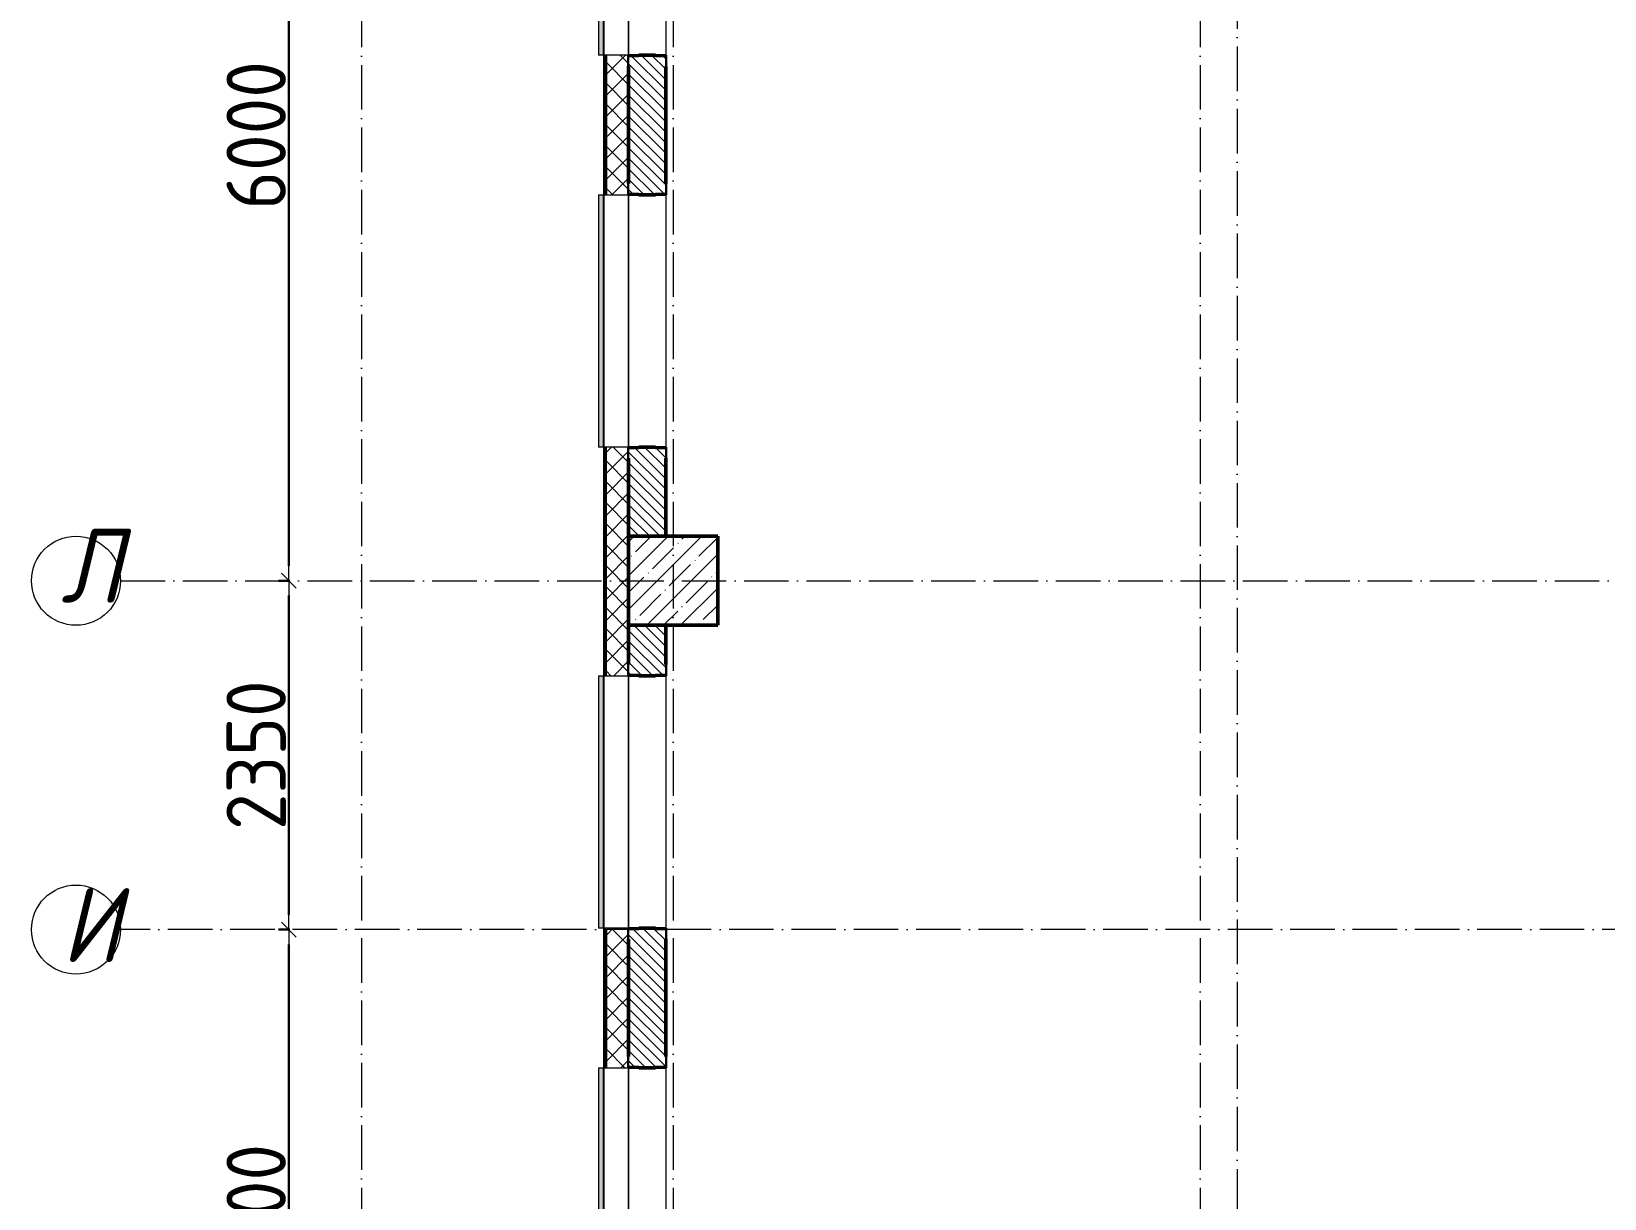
# Model space of a CAD drawing. Header units: millimetres. Extents: x -213536 to 1564669, y -45299 to 942238.
# Drawn here: x 51135 to 61733, y 473535 to 481397 of the extents above; entities that cross this region are included whole.
import ezdxf

# ---------------------------------------------------------------- set-up
doc = ezdxf.new("R2010")
doc.units = ezdxf.units.MM
doc.linetypes.add('50_200_ШТРИХ_1Т_ш5_п1_п1_', pattern=[700, 500, -100, 0, -100])
for name, color, linetype, lineweight in [('3.1) ЖБ окна 1.2 м', 102, 'Continuous', 30), ('A-____-____-DIMS', 7, 'Continuous', 9), ('A-GENM-____-MCUT', 7, 'Continuous', 25), ('A-GENM-____-OTLN-1', 7, 'Continuous', 25), ('A-GLAZ-____-OTLN', 7, 'Continuous', 9), ('A-WALL-____-MCUT-2', 7, 'Continuous', 50), ('A-WALL-____-MCUT-3', 7, 'Continuous', 9), ('A-WALL-____-OTLN', 7, 'Continuous', 9), ('A-WALL-____-PATT-1', 7, 'Continuous', 9), ('A-WALL-FNSH-MCUT-1', 7, 'Continuous', 9), ('S-COLS-____-MCUT', 7, 'Continuous', 50), ('S-COLS-____-OTLN', 7, 'Continuous', 9), ('S-GRID-____-IDEN', 7, 'Continuous', 9), ('S-GRID-____-OTLN-1', 7, '50_200_ШТРИХ_1Т_ш5_п1_п1_', 9)]:
    doc.layers.add(name, color=color, linetype=linetype, lineweight=lineweight)
doc.layers.add('A-GLAZ-____-OTLN-1', color=7, linetype='Continuous', lineweight=9, true_color=0xc0c0c0)
doc.styles.add('ISOCPEUR_I', font='isocpeui.ttf', dxfattribs={"width": 0.9, "height": 2.5})
doc.styles.add('СПДС', font='isocpeur.ttf', dxfattribs={"width": 0.9})
doc.dimstyles.new('Размера А3', dxfattribs={"dimtxt": 200, "dimasz": 100, "dimexe": 70, "dimexo": 100, "dimgap": 20, "dimtad": 1, "dimdec": 0, "dimrnd": 10, "dimzin": 0, "dimdsep": 46, "dimtxsty": 'СПДС', "dimblk": 'ARROWHEAD_6', "dimcen": 1, "dimclrd": 256, "dimclre": 256, "dimclrt": 256, "dimazin": 0, "dimtfac": 1, "dimtdec": 0, "dimtmove": 2, "dimatfit": 3, "dimfxl": 1, "dimtolj": 1, "dimtzin": 0, "dimarcsym": 0})
pattern_1 = [(135, (-15591.663, 459015.94), (-35.35534, -35.35534), [])]

# ---------------------------------------------------------------- blocks, each defined once
blk = doc.blocks.new('BSC_Колонна _Прямоугольная - 600х600-V12-АР1_План отверстий 2 этажа в осях 1-64_А-ГГ')
at = {"layer": 'S-COLS-____-OTLN'}
h = blk.add_hatch(dxfattribs=at)
h.set_pattern_fill('FP_40', color=256, style=0, pattern_type=2)
h.set_pattern_definition([(45, (-71050, -18681.04), (-114.04925, 114.04925), []), (45, (-70935.95, -18681.04), (-114.04925, 114.04925), [201.613, -40.323, 3.353, -36.97])])
h.paths.add_polyline_path([(-300, -300), (300, -300), (300, 300), (-300, 300)], flags=0)
at = {"layer": 'S-COLS-____-MCUT'}
for p, q in [((300, 300), (-300, 300)), ((-300, 300), (-300, -300)), ((300, -300), (300, 300)), ((-300, -300), (300, -300))]:
    blk.add_line(p, q, dxfattribs=at)
blk = doc.blocks.new('Фахверк_СКБ_Уголок - 250_2700-27497298-АР1_План отверстий 2 этажа в осях 1-64_А-ГГ')
at = {"layer": 'A-GENM-____-MCUT'}
for p, q in [((200, 181), (125, 181)), ((125, 181), (125, 106)), ((125, 106), (131, 106)), ((131, 106), (131, 175)), ((131, 175), (200, 175)), ((200, 175), (200, 181)), ((131, -6), (125, -6)), ((125, -6), (125, -81)), ((125, -81), (200, -81)), ((131, -75), (131, -6)), ((200, -75), (131, -75)), ((200, -81), (200, -75))]:
    blk.add_line(p, q, dxfattribs=at)
blk = doc.blocks.new('Отлив_СКБ - Отлив витража_СФТК-31883956-АР1_План отверстий 2 этажа в осях 1-64_А-ГГ')
at = {"layer": 'A-GLAZ-____-OTLN-1'}
for points in [[(0, 3), (0, 2), (1700, 3), (1700, 37), (0, 37)], [(0, 2), (0, 0), (1700, 0), (1700, 2)]]:
    blk.add_hatch(color=256, dxfattribs=at).paths.add_polyline_path(points, flags=0)
at = {"layer": 'A-GLAZ-____-OTLN'}
for p, q in [((0, 3), (0, 37)), ((1700, 37), (0, 37)), ((0, 2), (1700, 2)), ((1700, 37), (1700, 3)), ((1700, 0), (0, 0))]:
    blk.add_line(p, q, dxfattribs=at)
blk = doc.blocks.new('Ось сетки - Круг_Ø6_00__ISO-2_5_0_9K_-25732049-АР1_План отверстий 2 этажа в осях 1-64_А-ГГ')
at = {"layer": 'S-GRID-____-IDEN'}
blk.add_circle((0, 0), 3, dxfattribs=at)
blk = doc.blocks.new('ARROWHEAD_6')
at = {"color": 0, "linetype": 'Continuous'}
for p, q in [((0, 0), (-1, 0)), ((-0.5, -0.5), (0.5, 0.5))]:
    blk.add_line(p, q, dxfattribs=at)
blk = doc.blocks.new('*D5501')
at = {"layer": 'A-____-____-DIMS', "lineweight": -2, "transparency": 16777216}
for p, q in [((52875, 483697), (52799, 483697)), ((52869, 483597), (52869, 477797)), ((52875, 477697), (52799, 477697))]:
    blk.add_line(p, q, dxfattribs=at)
at = {"layer": 'Defpoints', "color": 0, "lineweight": 30, "transparency": 16777216}
for p in [(52975, 483697), (52869, 477697), (52975, 477697)]:
    blk.add_point(p, dxfattribs=at)
at = {"layer": 'A-____-____-DIMS', "lineweight": -2, "transparency": 16777216, "xscale": 100, "yscale": 100, "zscale": 100}
for p, rotation in [((52869, 483697), 90), ((52869, 477697), 270)]:
    blk.add_blockref('ARROWHEAD_6', p, dxfattribs=dict(at, rotation=rotation))
at = {"layer": 'A-____-____-DIMS', "transparency": 16777216, "insert": (52649, 480697), "char_height": 400, "attachment_point": 5, "rotation": 90, "style": 'СПДС'}
blk.add_mtext('\\A1;6000', dxfattribs=at)
blk = doc.blocks.new('*D5502')
at = {"layer": 'A-____-____-DIMS', "lineweight": -2, "transparency": 16777216}
for p, q in [((52875, 477697), (52799, 477697)), ((52869, 477597), (52869, 475447)), ((52875, 475347), (52799, 475347))]:
    blk.add_line(p, q, dxfattribs=at)
at = {"layer": 'Defpoints', "color": 0, "lineweight": 30, "transparency": 16777216}
for p in [(52975, 477697), (52869, 475347), (52975, 475347)]:
    blk.add_point(p, dxfattribs=at)
at = {"layer": 'A-____-____-DIMS', "lineweight": -2, "transparency": 16777216, "xscale": 100, "yscale": 100, "zscale": 100}
for p, rotation in [((52869, 477697), 90), ((52869, 475347), 270)]:
    blk.add_blockref('ARROWHEAD_6', p, dxfattribs=dict(at, rotation=rotation))
at = {"layer": 'A-____-____-DIMS', "transparency": 16777216, "insert": (52649, 476522), "char_height": 400, "attachment_point": 5, "rotation": 90, "style": 'СПДС'}
blk.add_mtext('\\A1;2350', dxfattribs=at)
blk = doc.blocks.new('*D5503')
at = {"layer": 'A-____-____-DIMS', "lineweight": -2, "transparency": 16777216}
for p, q in [((52875, 475347), (52799, 475347)), ((52869, 475247), (52869, 471547)), ((52875, 471447), (52799, 471447))]:
    blk.add_line(p, q, dxfattribs=at)
at = {"layer": 'Defpoints', "color": 0, "lineweight": 30, "transparency": 16777216}
for p in [(52975, 475347), (52869, 471447), (52975, 471447)]:
    blk.add_point(p, dxfattribs=at)
at = {"layer": 'A-____-____-DIMS', "lineweight": -2, "transparency": 16777216, "xscale": 100, "yscale": 100, "zscale": 100}
for p, rotation in [((52869, 475347), 90), ((52869, 471447), 270)]:
    blk.add_blockref('ARROWHEAD_6', p, dxfattribs=dict(at, rotation=rotation))
at = {"layer": 'A-____-____-DIMS', "transparency": 16777216, "insert": (52649, 473397), "char_height": 400, "attachment_point": 5, "rotation": 90, "style": 'СПДС'}
blk.add_mtext('\\A1;3900', dxfattribs=at)
blk = doc.blocks.new('2этаж')
at = {"layer": 'S-GRID-____-OTLN-1', "color": 251, "ltscale": 0.6, "true_color": 0x636466}
for p, q in [((53358.3, 508896.9), (53358.3, 454533.3)), ((55458.3, 508896.9), (55458.3, 454750.2)), ((59008.3, 508896.9), (59008.3, 470347)), ((59258.3, 508602.1), (59258.3, 470347)), ((51735.1, 477697), (74727.1, 477697)), ((88482.7, 475347), (51735.1, 475347))]:
    blk.add_line(p, q, dxfattribs=at)
at = {"layer": 'S-GRID-____-IDEN', "char_height": 500, "width": 223.671, "attachment_point": 1, "style": 'ISOCPEUR_I'}
for s, insert in [('\\fISOCPEUR|b0|i1|c204|p34|;\\W.9;Л', (51332.6, 478049.4)), ('\\fISOCPEUR|b0|i1|c204|p34|;\\W.9;И', (51337.7, 475628.9))]:
    blk.add_mtext(s, dxfattribs=dict(at, insert=insert))
at = {"layer": 'A-____-____-DIMS'}
for base, p1, p2, picture, middle in [((52868.7, 477697), (52974.8, 483697), (52974.8, 477697), '*D5501', (52648.7, 480697)), ((52868.7, 475347), (52974.8, 477697), (52974.8, 475347), '*D5502', (52648.7, 476522)), ((52868.7, 471447), (52974.8, 475347), (52974.8, 471447), '*D5503', (52648.7, 473397))]:
    dim = blk.add_linear_dim(base=base, p1=p1, p2=p2, angle=90, dimstyle='Размера А3', override={"dimtxt": 400}, dxfattribs=at)
    dim.commit()
    dim.dimension.update_dxf_attribs({"geometry": picture, "text_midpoint": middle})

msp = doc.modelspace()

# ---------------------------------------------------------------- hatches: boundary and pattern name
at = {"layer": 'A-WALL-____-PATT-1'}
h = msp.add_hatch(dxfattribs=at)
h.set_pattern_fill('FP_1', color=256, style=0, pattern_type=2)
h.set_pattern_definition([(45, (-15591.66, 459015.94), (-70.71068, 70.71068), []), (135, (-15591.66, 459015.94), (-70.71068, -70.71068), [])])
h.paths.add_polyline_path([(55008.3, 471347), (55158.3, 471347), (55158.3, 472642), (55152.3, 472642), (55152.3, 472717), (55008.3, 472717)], flags=0)
h.paths.add_polyline_path([(55152.3, 474417), (55152.3, 474492), (55158.3, 474492), (55158.3, 475282), (55152.3, 475282), (55152.3, 475357), (55008.3, 475357), (55008.3, 474417), (55093.2, 474417)], flags=0)
h.paths.add_polyline_path([(55093.2, 477057), (55152.3, 477057), (55152.3, 477132), (55158.3, 477132), (55158.3, 478522), (55152.3, 478522), (55152.3, 478597), (55008.3, 478597), (55008.3, 477057)], flags=0)
h.paths.add_polyline_path([(55152.3, 480297), (55152.3, 480372), (55158.3, 480372), (55158.3, 481162), (55152.3, 481162), (55152.3, 481237), (55008.3, 481237), (55008.3, 480297), (55093.2, 480297)], flags=0)
h.paths.add_polyline_path([(55093.2, 482937), (55152.3, 482937), (55152.3, 483012), (55158.3, 483012), (55158.3, 484402), (55152.3, 484402), (55152.3, 484477), (55008.3, 484477), (55008.3, 482937)], flags=0)
h.paths.add_polyline_path([(55093.2, 486177), (55152.3, 486177), (55152.3, 486252), (55158.3, 486252), (55158.3, 487042), (55152.3, 487042), (55152.3, 487117), (55008.3, 487117), (55008.3, 486177)], flags=0)
h.paths.add_polyline_path([(55152.3, 488817), (55152.3, 488892), (55158.3, 488892), (55158.3, 490282), (55152.3, 490282), (55152.3, 490357), (55008.3, 490357), (55008.3, 488817), (55093.2, 488817)], flags=0)
h.paths.add_polyline_path([(55152.3, 492057), (55152.3, 492132), (55158.3, 492132), (55158.3, 492922), (55152.3, 492922), (55152.3, 492997), (55008.3, 492997), (55008.3, 492057), (55093.2, 492057)], flags=0)
h.paths.add_polyline_path([(55093.2, 494697), (55152.3, 494697), (55152.3, 494772), (55158.3, 494772), (55158.3, 496162), (55152.3, 496162), (55152.3, 496237), (55008.3, 496237), (55008.3, 494697)], flags=0)
h.paths.add_polyline_path([(55093.2, 497937), (55152.3, 497937), (55152.3, 498012), (55158.3, 498012), (55158.3, 498802), (55152.3, 498802), (55152.3, 498877), (55008.3, 498877), (55008.3, 497937)], flags=0)
h.paths.add_polyline_path([(55152.3, 500577), (55152.3, 500652), (55158.3, 500652), (55158.3, 502097), (55008.3, 502097), (55008.3, 500577), (55093.2, 500577)], flags=0)
h = msp.add_hatch(dxfattribs=at)
h.set_pattern_fill('FP_6', color=256, style=0, pattern_type=2)
h.set_pattern_definition(pattern_1)
h.paths.add_polyline_path([(55408.3, 477997), (55408.3, 478591), (55339.3, 478591), (55339.3, 478597), (55227.3, 478597), (55227.3, 478591), (55158.3, 478591), (55158.3, 477997), (55227.3, 477997)], flags=0)
h.paths.add_polyline_path([(55339.3, 480297), (55339.3, 480303), (55408.3, 480303), (55408.3, 481231), (55339.3, 481231), (55339.3, 481237), (55227.3, 481237), (55227.3, 481231), (55158.3, 481231), (55158.3, 480303), (55227.3, 480303), (55227.3, 480297)], flags=0)
h.paths.add_polyline_path([(55339.3, 482937), (55339.3, 482943), (55408.3, 482943), (55408.3, 483397), (55158.3, 483397), (55158.3, 482943), (55227.3, 482943), (55227.3, 482937)], flags=0)
h = msp.add_hatch(dxfattribs=at)
h.set_pattern_fill('FP_6', color=256, style=0, pattern_type=2)
h.set_pattern_definition(pattern_1)
h.paths.add_polyline_path([(55227.3, 471947), (55408.3, 471947), (55408.3, 472711), (55339.3, 472711), (55339.3, 472717), (55227.3, 472717), (55227.3, 472711), (55158.3, 472711), (55158.3, 471947)], flags=0)
h.paths.add_polyline_path([(55227.3, 474417), (55339.3, 474417), (55339.3, 474423), (55408.3, 474423), (55408.3, 475351), (55339.3, 475351), (55339.3, 475357), (55227.3, 475357), (55227.3, 475351), (55158.3, 475351), (55158.3, 474423), (55227.3, 474423)], flags=0)
h.paths.add_polyline_path([(55339.3, 477057), (55339.3, 477063), (55408.3, 477063), (55408.3, 477397), (55158.3, 477397), (55158.3, 477063), (55227.3, 477063), (55227.3, 477057)], flags=0)

# ---------------------------------------------------------------- linework, layer by layer
at = {"layer": 'A-WALL-____-MCUT-2'}
for p, q in [((55158.3, 480372), (55158.3, 481162)), ((55158.3, 481162), (55158.3, 480372)), ((55339.3, 481237), (55227.3, 481237)), ((55408.3, 480372), (55408.3, 481162)), ((55227.3, 480297), (55339.3, 480297)), ((55158.3, 477997), (55158.3, 478522)), ((55158.3, 478522), (55158.3, 477997)), ((55339.3, 478597), (55227.3, 478597)), ((55408.3, 477997), (55408.3, 478522)), ((55158.3, 477132), (55158.3, 477397)), ((55158.3, 477397), (55158.3, 477132)), ((55408.3, 477132), (55408.3, 477397)), ((55227.3, 477057), (55339.3, 477057)), ((55339.3, 475357), (55227.3, 475357)), ((55158.3, 474492), (55158.3, 475282)), ((55158.3, 475282), (55158.3, 474492)), ((55408.3, 474492), (55408.3, 475282)), ((55227.3, 474417), (55339.3, 474417))]:
    msp.add_line(p, q, dxfattribs=at)
at = {"layer": 'A-WALL-____-MCUT-3'}
for p, q in [((54996.3, 481237), (54996.3, 480297)), ((55001.3, 481237), (55001.3, 480297)), ((55152.3, 481237), (55008.3, 481237)), ((55008.3, 481237), (55008.3, 480297)), ((55008.3, 480297), (55152.3, 480297)), ((54996.3, 478597), (54996.3, 477057)), ((55001.3, 478597), (55001.3, 477057)), ((55152.3, 478597), (55008.3, 478597)), ((55008.3, 478597), (55008.3, 478597)), ((55008.3, 477057), (55008.3, 478597)), ((55008.3, 477057), (55152.3, 477057)), ((54996.3, 475357), (54996.3, 474417)), ((55001.3, 475357), (55001.3, 474417)), ((55152.3, 475357), (55008.3, 475357)), ((55008.3, 475357), (55008.3, 474417)), ((55008.3, 474417), (55152.3, 474417))]:
    msp.add_line(p, q, dxfattribs=at)
at = {"layer": 'A-WALL-____-OTLN'}
for p, q in [((55158.3, 482937), (55158.3, 481237)), ((55158.3, 481237), (55158.3, 482937)), ((55408.3, 482937), (55408.3, 481237)), ((55158.3, 480297), (55158.3, 478597)), ((55158.3, 478597), (55158.3, 480297)), ((55408.3, 480297), (55408.3, 478597)), ((55158.3, 477057), (55158.3, 475357)), ((55158.3, 475357), (55158.3, 477057)), ((55408.3, 477057), (55408.3, 475357)), ((55158.3, 474417), (55158.3, 472717)), ((55158.3, 472717), (55158.3, 474417)), ((55408.3, 474417), (55408.3, 472717))]:
    msp.add_line(p, q, dxfattribs=at)
at = {"layer": 'A-WALL-FNSH-MCUT-1'}
for p, q in [((55008.3, 481237), (54988.3, 481237)), ((54988.3, 481237), (54988.3, 480297)), ((54988.3, 480297), (55008.3, 480297)), ((55008.3, 478597), (54988.3, 478597)), ((54988.3, 478597), (54988.3, 477057)), ((54988.3, 477057), (55008.3, 477057)), ((55008.3, 475357), (54988.3, 475357)), ((54988.3, 475357), (54988.3, 474417)), ((54988.3, 474417), (55008.3, 474417))]:
    msp.add_line(p, q, dxfattribs=at)

# ---------------------------------------------------------------- block references
at = {"layer": '3.1) ЖБ окна 1.2 м'}
msp.add_blockref('2этаж', (0, 0), dxfattribs=at)
at = {"layer": 'A-GENM-____-OTLN-1'}
for p, rotation in [((55233.3, 481362), 269.9999999999999), ((55333.3, 480172), 89.99999999999991), ((55233.3, 478722), 269.9999999999999), ((55333.3, 476932), 89.99999999999991), ((55233.3, 475482), 269.9999999999999), ((55333.3, 474292), 89.99999999999991)]:
    msp.add_blockref('Фахверк_СКБ_Уголок - 250_2700-27497298-АР1_План отверстий 2 этажа в осях 1-64_А-ГГ', p, dxfattribs=dict(at, rotation=rotation))
at = {"layer": 'A-GLAZ-____-OTLN', "rotation": 90}
for p in [(54991.3, 481237), (54991.3, 478597), (54991.3, 475357), (54991.3, 472717)]:
    msp.add_blockref('Отлив_СКБ - Отлив витража_СФТК-31883956-АР1_План отверстий 2 этажа в осях 1-64_А-ГГ', p, dxfattribs=at)
at = {"layer": 'S-COLS-____-OTLN'}
msp.add_blockref('BSC_Колонна _Прямоугольная - 600х600-V12-АР1_План отверстий 2 этажа в осях 1-64_А-ГГ', (55458.3, 477697), dxfattribs=at)
at = {"layer": 'S-GRID-____-IDEN', "xscale": 99.99999999999993, "yscale": 99.99999999999993, "zscale": 99.99999999999993}
for p, rotation in [((51435.1, 477697), 269.9999999999995), ((51435.1, 475347), 89.99999999999982)]:
    msp.add_blockref('Ось сетки - Круг_Ø6_00__ISO-2_5_0_9K_-25732049-АР1_План отверстий 2 этажа в осях 1-64_А-ГГ', p, dxfattribs=dict(at, rotation=rotation))

doc.saveas('drawing.dxf')
